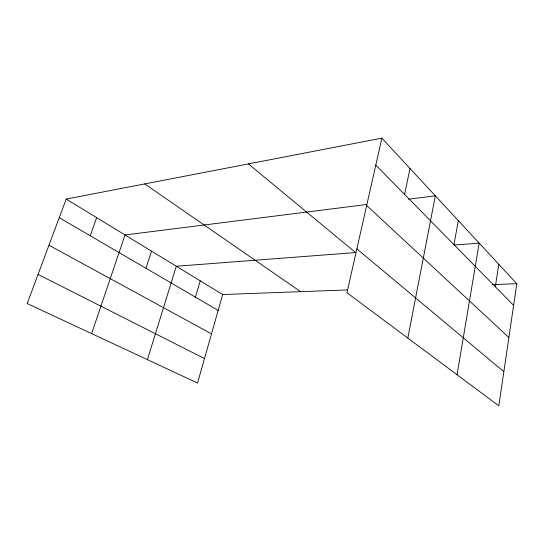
<?xml version="1.0" encoding="UTF-8"?>
<svg xmlns="http://www.w3.org/2000/svg" width="544" height="544" viewBox="0 0 544 544"><rect width="100%" height="100%" fill="white"/><g stroke="black" fill="none" stroke-linecap="round" stroke-linejoin="round"><path stroke-width="0.82" d="M381.881 138.142L516.8 283.723L498.814 405.858L346.956 292.733L381.881 138.142L66.198 199.07L27.2 303.532L197.56 383.051L222.673 294.528L346.997 289.959M495.305 286.742L498.828 264.33M457.062 374.755L479.182 243.134L453.948 245.058M453.968 244.671L458.3 220.599M407.83 338.082L435.343 195.833L408.53 199.213M404.593 194.426L410.006 168.484M195.412 297.14L200.24 280.84M147.417 359.645L176.31 266.247L355.592 252.566L248.397 163.907M145.976 268.287L151.531 251.124M91.63 333.608L125.038 234.967L366.636 204.496M90.236 235.756L96.662 217.661M492.306 284.621L516.8 283.723M38.066 274.421L204.51 358.55M48.96 245.242L211.514 333.86M59.248 217.675L218.164 310.42M66.198 199.07L222.673 294.528M144.724 183.913L300.628 291.666M356.864 248.866L503.846 371.674M366.663 205.51L508.878 337.525M375.788 165.111L513.611 305.368"/></g></svg>
